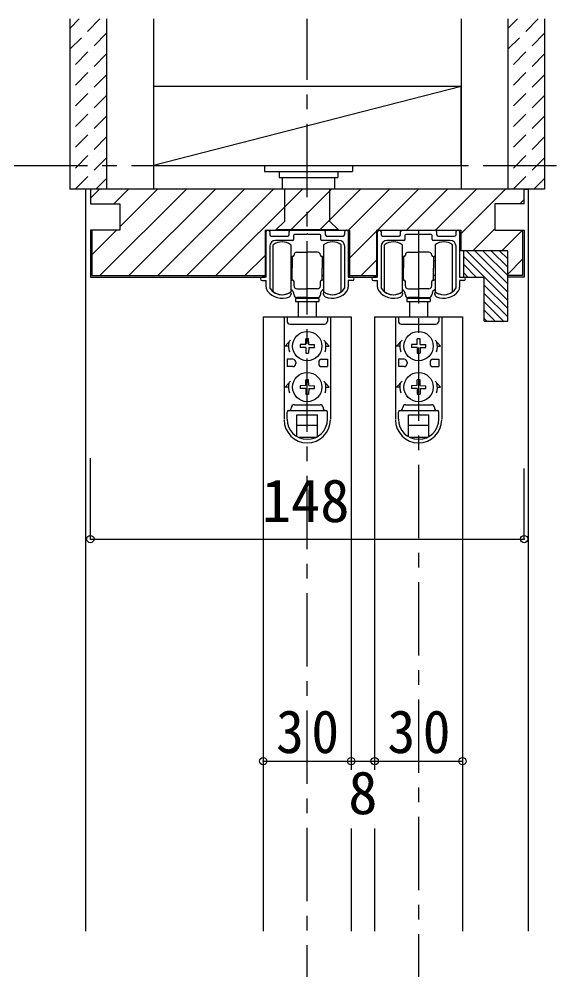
# Model space of a CAD drawing. Units: millimetres at full size, sheet at 1:5. Extents: x -973 to 977, y -718 to 696.
# Drawn here: x -792.5 to -611.6, y -326.4 to -2.5 of the extents above; entities that cross this region are included whole.
import ezdxf
from ezdxf.enums import TextEntityAlignment as Align

# ---------------------------------------------------------------- set-up
doc = ezdxf.new("R2010")
doc.units = ezdxf.units.MM
doc.header["$LTSCALE"] = 5
doc.header["$PDMODE"] = 32
doc.header["$PDSIZE"] = 2.5
doc.linetypes.add('CHAIN1', pattern=[8, 5, -1, 1, -1])
doc.linetypes.add('DASHED1', pattern=[1.8, 1.2, -0.6])
for name, color, linetype in [('0-1_通り芯', 4, 'CHAIN1'), ('0-2_柱', 7, 'Continuous'), ('0-3_仕上げ', 2, 'Continuous'), ('0-4_枠', 3, 'Continuous'), ('0-6_扉', 7, 'Continuous'), ('0-7_金物', 7, 'Continuous'), ('0-B_寸法', 7, 'Continuous'), ('0-C_ハッチ', 4, 'DASHED1')]:
    doc.layers.add(name, color=color, linetype=linetype)
doc.styles.add('ＭＳ ゴシック', font='')
doc.styles.get('ＭＳ ゴシック').set_extended_font_data('MS Gothic')

msp = doc.modelspace()

# ---------------------------------------------------------------- linework, layer by layer
at = {"layer": '0-1_通り芯'}
for p, q in [((-694.13, -583.281), (-694.13, -2.5)), ((-834.13, -52.5), (-408.13, -52.5)), ((-656.13, -74.5), (-656.13, -555.5))]:
    msp.add_line(p, q, dxfattribs=at)
at = {"layer": '0-2_柱'}
for p, q in [((-641.63, -25.5), (-746.63, -52.5)), ((-641.63, -52.5), (-641.63, -25.5)), ((-746.63, -52.5), (-641.63, -52.5))]:
    msp.add_line(p, q, dxfattribs=at)
msp.add_lwpolyline([(-641.63, -25.5), (-746.63, -25.5), (-746.63, -52.5)], dxfattribs=at)
at = {"layer": '0-3_仕上げ'}
for p, q in [((-775.13, -2.5), (-775.13, -60.5)), ((-762.63, -2.5), (-762.63, -60.5)), ((-746.63, -2.5), (-746.63, -60.5)), ((-641.63, -2.5), (-641.63, -60.5)), ((-625.63, -2.5), (-625.63, -60.5)), ((-613.13, -2.5), (-613.13, -60.5)), ((-762.63, -60.5), (-775.13, -60.5)), ((-746.63, -60.5), (-762.63, -60.5)), ((-625.63, -60.5), (-641.63, -60.5)), ((-613.13, -60.5), (-625.63, -60.5))]:
    msp.add_line(p, q, dxfattribs=at)
at = {"layer": '0-4_枠', "color": 4}
for p, q in [((-768.13, -60.5), (-769.63, -60.5)), ((-769.63, -313.5), (-769.63, -60.5)), ((-620.13, -60.5), (-618.63, -60.5)), ((-618.63, -313.5), (-618.63, -60.5))]:
    msp.add_line(p, q, dxfattribs=at)
at = {"layer": '0-4_枠'}
for p, q in [((-768.13, -60.5), (-768.13, -65.5)), ((-620.13, -60.5), (-768.13, -60.5)), ((-701.878, -60.5), (-701.878, -71.586)), ((-686.378, -71.586), (-686.378, -60.5)), ((-620.13, -65.5), (-620.13, -60.5)), ((-701.878, -71.586), (-704.728, -74.3)), ((-683.528, -74.3), (-686.378, -71.586)), ((-768.13, -74.5), (-768.13, -90.5)), ((-767.63, -74.5), (-767.63, -90)), ((-708.531, -74.5), (-708.531, -90.5)), ((-708.531, -74.5), (-679.731, -74.5)), ((-679.731, -74.5), (-679.731, -90.5)), ((-670.531, -74.5), (-670.531, -90.5)), ((-670.531, -74.5), (-641.731, -74.5)), ((-641.731, -74.5), (-641.731, -81.5)), ((-620.63, -74.5), (-620.63, -90)), ((-625.73, -81.5), (-641.731, -81.5)), ((-640.73, -90.5), (-640.73, -81.5)), ((-768.13, -90.5), (-708.531, -90.5)), ((-767.63, -90), (-708.531, -90)), ((-679.731, -90), (-670.531, -90)), ((-679.731, -90.5), (-670.531, -90.5)), ((-640.73, -90.5), (-633.73, -90.5)), ((-633.73, -105.5), (-633.73, -90.5)), ((-620.63, -90), (-625.73, -90)), ((-620.13, -90.5), (-625.73, -90.5))]:
    msp.add_line(p, q, dxfattribs=at)
for points in [[(-768.13, -65.5), (-758.13, -65.5), (-758.13, -74.5), (-768.13, -74.5)], [(-620.13, -65.5), (-630.13, -65.5), (-630.13, -74.5), (-620.13, -74.5), (-620.13, -90.5)], [(-704.728, -74.5), (-704.728, -74.3), (-683.528, -74.3), (-683.528, -74.5)], [(-633.73, -105.5), (-625.73, -105.5), (-625.73, -81.5)]]:
    msp.add_lwpolyline(points, dxfattribs=at)
at = {"layer": '0-6_扉', "color": 6}
for p, q in [((-709.13, -104), (-679.13, -104)), ((-709.13, -104), (-709.13, -313.5)), ((-679.13, -104), (-679.13, -258.5)), ((-671.13, -104), (-641.13, -104)), ((-671.13, -104), (-671.13, -258.5)), ((-641.13, -104), (-641.13, -313.5)), ((-679.13, -278.5), (-679.13, -313.5)), ((-671.13, -278.5), (-671.13, -313.5))]:
    msp.add_line(p, q, dxfattribs=at)
at = {"layer": '0-7_金物'}
for p, q in [((-703.672, -54.5), (-703.672, -56.5)), ((-683.672, -54.5), (-683.672, -56.5)), ((-678.672, -52.5), (-678.672, -54.5)), ((-703.672, -56.5), (-683.672, -56.5)), ((-702.672, -56.5), (-702.672, -60.5)), ((-684.672, -60.5), (-684.672, -56.5)), ((-708.13, -90.5), (-708.13, -75)), ((-707.63, -74.5), (-707.43, -74.5)), ((-706.93, -75), (-706.93, -76)), ((-706.43, -76.5), (-700.78, -76.5)), ((-700.28, -76), (-700.28, -75)), ((-699.78, -74.5), (-688.48, -74.5)), ((-698.78, -76.3), (-698.78, -77.7)), ((-689.48, -77.7), (-689.48, -76.3)), ((-687.98, -75), (-687.98, -76)), ((-687.48, -76.5), (-681.83, -76.5)), ((-681.33, -76), (-681.33, -75)), ((-680.83, -74.5), (-680.63, -74.5)), ((-670.13, -90.5), (-670.13, -75)), ((-669.63, -74.5), (-669.43, -74.5)), ((-668.93, -75), (-668.93, -76)), ((-668.43, -76.5), (-662.78, -76.5)), ((-662.28, -76), (-662.28, -75)), ((-661.78, -74.5), (-650.48, -74.5)), ((-660.78, -76.3), (-660.78, -77.7)), ((-651.48, -77.7), (-651.48, -76.3)), ((-649.98, -75), (-649.98, -76)), ((-649.48, -76.5), (-643.83, -76.5)), ((-643.33, -76), (-643.33, -75)), ((-642.83, -74.5), (-642.63, -74.5)), ((-706.93, -80), (-706.93, -94.123)), ((-705.73, -95.5), (-705.73, -79.5)), ((-699.08, -78), (-704.93, -78)), ((-699.73, -79.5), (-699.73, -87.5)), ((-683.33, -78), (-689.18, -78)), ((-688.53, -79.5), (-688.53, -87.5)), ((-682.53, -95.5), (-682.53, -79.5)), ((-681.33, -94.123), (-681.33, -80)), ((-668.93, -80), (-668.93, -94.123)), ((-667.73, -95.5), (-667.73, -79.5)), ((-661.08, -78), (-666.93, -78)), ((-661.73, -79.5), (-661.73, -87.5)), ((-645.33, -78), (-651.18, -78)), ((-650.53, -79.5), (-650.53, -87.5)), ((-644.53, -95.5), (-644.53, -79.5)), ((-643.33, -94.123), (-643.33, -80)), ((-699.73, -83.5), (-699.43, -83.5)), ((-699.23, -83.7), (-699.43, -83.5)), ((-699.23, -83.5), (-699.23, -87.5)), ((-699.13, -83.5), (-699.23, -83.5)), ((-697.63, -82), (-694.13, -82)), ((-690.63, -82), (-694.13, -82)), ((-689.13, -83.5), (-689.03, -83.5)), ((-689.03, -83.5), (-689.03, -87.5)), ((-689.03, -83.7), (-688.83, -83.5)), ((-688.53, -83.5), (-688.83, -83.5)), ((-661.73, -83.5), (-661.43, -83.5)), ((-661.23, -83.7), (-661.43, -83.5)), ((-661.23, -83.5), (-661.23, -87.5)), ((-661.13, -83.5), (-661.23, -83.5)), ((-659.63, -82), (-656.13, -82)), ((-652.63, -82), (-656.13, -82)), ((-651.13, -83.5), (-651.03, -83.5)), ((-651.03, -83.5), (-651.03, -87.5)), ((-651.03, -83.7), (-650.83, -83.5)), ((-650.53, -83.5), (-650.83, -83.5)), ((-699.73, -85), (-699.23, -85)), ((-699.43, -85), (-699.23, -84.8)), ((-688.83, -85), (-689.03, -84.8)), ((-688.53, -85), (-689.03, -85)), ((-661.73, -85), (-661.23, -85)), ((-661.43, -85), (-661.23, -84.8)), ((-650.83, -85), (-651.03, -84.8)), ((-650.53, -85), (-651.03, -85)), ((-708.128, -90.5), (-709.528, -90.5)), ((-699.73, -87.5), (-699.73, -95.5)), ((-699.73, -90), (-699.23, -90)), ((-699.23, -90.2), (-699.43, -90)), ((-699.23, -91.5), (-699.23, -87.5)), ((-689.03, -91.5), (-689.03, -87.5)), ((-689.03, -90.2), (-688.83, -90)), ((-688.53, -90), (-689.03, -90)), ((-688.53, -87.5), (-688.53, -95.5)), ((-670.128, -90.5), (-671.528, -90.5)), ((-661.73, -87.5), (-661.73, -95.5)), ((-661.73, -90), (-661.23, -90)), ((-661.23, -90.2), (-661.43, -90)), ((-661.23, -91.5), (-661.23, -87.5)), ((-651.03, -91.5), (-651.03, -87.5)), ((-651.03, -90.2), (-650.83, -90)), ((-650.53, -90), (-651.03, -90)), ((-650.53, -87.5), (-650.53, -95.5)), ((-709.528, -91.7), (-708.128, -91.7)), ((-708.13, -93.966), (-708.13, -91.7)), ((-699.73, -91.5), (-699.43, -91.5)), ((-699.23, -91.3), (-699.43, -91.5)), ((-699.13, -91.5), (-699.23, -91.5)), ((-698.63, -93.5), (-698.63, -92)), ((-689.63, -93.5), (-689.63, -92)), ((-689.13, -91.5), (-689.03, -91.5)), ((-689.03, -91.3), (-688.83, -91.5)), ((-688.53, -91.5), (-688.83, -91.5)), ((-671.528, -91.7), (-670.128, -91.7)), ((-670.13, -93.966), (-670.13, -91.7)), ((-661.73, -91.5), (-661.43, -91.5)), ((-661.23, -91.3), (-661.43, -91.5)), ((-661.13, -91.5), (-661.23, -91.5)), ((-660.63, -93.5), (-660.63, -92)), ((-651.63, -93.5), (-651.63, -92)), ((-651.13, -91.5), (-651.03, -91.5)), ((-651.03, -91.3), (-650.83, -91.5)), ((-650.53, -91.5), (-650.83, -91.5)), ((-699.63, -96), (-699.63, -96.257)), ((-697.63, -94.5), (-694.13, -94.5)), ((-690.63, -94.5), (-694.13, -94.5)), ((-688.63, -96.257), (-688.63, -96)), ((-661.63, -96), (-661.63, -96.257)), ((-659.63, -94.5), (-656.13, -94.5)), ((-652.63, -94.5), (-656.13, -94.5)), ((-650.63, -96.257), (-650.63, -96)), ((-698.13, -97.8), (-698.13, -98.8)), ((-690.13, -97.8), (-698.13, -97.8)), ((-698.13, -98.8), (-690.13, -98.8)), ((-694.13, -97.5), (-697.63, -97.5)), ((-697.13, -97.5), (-697.13, -97.8)), ((-697.13, -104), (-697.13, -98.8)), ((-694.13, -97.5), (-690.63, -97.5)), ((-691.13, -97.5), (-691.13, -97.8)), ((-691.13, -98.8), (-691.13, -104)), ((-690.13, -97.8), (-690.13, -98.8)), ((-660.13, -97.8), (-660.13, -98.8)), ((-652.13, -97.8), (-660.13, -97.8)), ((-660.13, -98.8), (-652.13, -98.8)), ((-656.13, -97.5), (-659.63, -97.5)), ((-659.13, -97.5), (-659.13, -97.8)), ((-659.13, -104), (-659.13, -98.8)), ((-656.13, -97.5), (-652.63, -97.5)), ((-653.13, -97.5), (-653.13, -97.8)), ((-653.13, -98.8), (-653.13, -104)), ((-652.13, -97.8), (-652.13, -98.8)), ((-702.029, -104), (-702.029, -138.9)), ((-701.987, -104), (-686.187, -104)), ((-701.029, -104), (-701.029, -105.5)), ((-700.029, -106.5), (-688.229, -106.5)), ((-687.229, -104), (-687.229, -105.5)), ((-686.229, -104), (-686.229, -138.9)), ((-664.029, -104), (-664.029, -138.9)), ((-663.987, -104), (-648.187, -104)), ((-663.029, -104), (-663.029, -105.5)), ((-662.029, -106.5), (-650.229, -106.5)), ((-649.229, -104), (-649.229, -105.5)), ((-648.229, -104), (-648.229, -138.9)), ((-699.786, -112), (-701.629, -114)), ((-694.649, -113.48), (-694.615, -111.55)), ((-693.643, -111.55), (-694.615, -111.55)), ((-693.61, -113.48), (-693.643, -111.55)), ((-688.472, -112), (-686.629, -114)), ((-661.786, -112), (-663.629, -114)), ((-656.649, -113.48), (-656.615, -111.55)), ((-655.643, -111.55), (-656.615, -111.55)), ((-655.61, -113.48), (-655.643, -111.55)), ((-650.472, -112), (-648.629, -114)), ((-700.529, -114), (-701.629, -114)), ((-694.649, -113.48), (-696.579, -113.514)), ((-696.579, -113.514), (-696.579, -114.486)), ((-694.649, -114.52), (-696.579, -114.486)), ((-694.649, -114.52), (-694.615, -116.45)), ((-694.615, -116.45), (-693.643, -116.45)), ((-693.61, -114.52), (-693.643, -116.45)), ((-693.61, -113.48), (-691.679, -113.514)), ((-693.61, -114.52), (-691.679, -114.486)), ((-691.679, -114.486), (-691.679, -113.514)), ((-687.729, -114), (-686.629, -114)), ((-662.529, -114), (-663.629, -114)), ((-656.649, -113.48), (-658.579, -113.514)), ((-658.579, -113.514), (-658.579, -114.486)), ((-656.649, -114.52), (-658.579, -114.486)), ((-656.649, -114.52), (-656.615, -116.45)), ((-656.615, -116.45), (-655.643, -116.45)), ((-655.61, -114.52), (-655.643, -116.45)), ((-655.61, -113.48), (-653.679, -113.514)), ((-655.61, -114.52), (-653.679, -114.486)), ((-653.679, -114.486), (-653.679, -113.514)), ((-649.729, -114), (-648.629, -114)), ((-701.029, -118.5), (-701.029, -121)), ((-699.029, -118.5), (-701.029, -118.5)), ((-698.029, -119.5), (-698.029, -120)), ((-690.229, -119.5), (-690.229, -120)), ((-689.229, -118.5), (-687.229, -118.5)), ((-687.229, -118.5), (-687.229, -121)), ((-663.029, -118.5), (-663.029, -121)), ((-661.029, -118.5), (-663.029, -118.5)), ((-660.029, -119.5), (-660.029, -120)), ((-652.229, -119.5), (-652.229, -120)), ((-651.229, -118.5), (-649.229, -118.5)), ((-649.229, -118.5), (-649.229, -121)), ((-699.029, -121), (-701.029, -121)), ((-689.229, -121), (-687.229, -121)), ((-661.029, -121), (-663.029, -121)), ((-651.229, -121), (-649.229, -121)), ((-699.786, -126), (-701.629, -128)), ((-694.649, -127.48), (-694.615, -125.55)), ((-693.643, -125.55), (-694.615, -125.55)), ((-693.61, -127.48), (-693.643, -125.55)), ((-688.472, -126), (-686.629, -128)), ((-661.786, -126), (-663.629, -128)), ((-656.649, -127.48), (-656.615, -125.55)), ((-655.643, -125.55), (-656.615, -125.55)), ((-655.61, -127.48), (-655.643, -125.55)), ((-650.472, -126), (-648.629, -128)), ((-700.529, -128), (-701.629, -128)), ((-694.649, -127.48), (-696.579, -127.514)), ((-696.579, -127.514), (-696.579, -128.486)), ((-694.649, -128.52), (-696.579, -128.486)), ((-694.649, -128.52), (-694.615, -130.45)), ((-693.61, -128.52), (-693.643, -130.45)), ((-693.61, -127.48), (-691.679, -127.514)), ((-693.61, -128.52), (-691.679, -128.486)), ((-691.679, -128.486), (-691.679, -127.514)), ((-687.729, -128), (-686.629, -128)), ((-662.529, -128), (-663.629, -128)), ((-656.649, -127.48), (-658.579, -127.514)), ((-658.579, -127.514), (-658.579, -128.486)), ((-656.649, -128.52), (-658.579, -128.486)), ((-656.649, -128.52), (-656.615, -130.45)), ((-655.61, -128.52), (-655.643, -130.45)), ((-655.61, -127.48), (-653.679, -127.514)), ((-655.61, -128.52), (-653.679, -128.486)), ((-653.679, -128.486), (-653.679, -127.514)), ((-649.729, -128), (-648.629, -128)), ((-694.615, -130.45), (-693.643, -130.45)), ((-656.615, -130.45), (-655.643, -130.45)), ((-700.529, -136), (-687.729, -136)), ((-698.529, -134), (-689.729, -134)), ((-662.529, -136), (-649.729, -136)), ((-660.529, -134), (-651.729, -134)), ((-701.029, -138.9), (-701.029, -136.5)), ((-697.629, -137.5), (-690.629, -137.5)), ((-697.629, -144.846), (-697.629, -137.5)), ((-690.629, -144.846), (-690.629, -137.5)), ((-687.229, -138.9), (-687.229, -136.5)), ((-663.029, -138.9), (-663.029, -136.5)), ((-659.629, -137.5), (-652.629, -137.5)), ((-659.629, -144.846), (-659.629, -137.5)), ((-652.629, -144.846), (-652.629, -137.5)), ((-649.229, -138.9), (-649.229, -136.5)), ((-697.629, -141), (-690.629, -141)), ((-659.629, -141), (-652.629, -141)), ((-697.157, -145.1), (-691.101, -145.1)), ((-659.157, -145.1), (-653.101, -145.1))]:
    msp.add_line(p, q, dxfattribs=at)
for points in [[(-708.672, -52.5), (-708.672, -54.5), (-678.672, -54.5)], [(-689.78, -76), (-693.83, -76), (-694.13, -75.7), (-694.43, -76), (-698.48, -76)], [(-680.13, -75), (-680.13, -90.5), (-678.73, -90.5)], [(-651.78, -76), (-655.83, -76), (-656.13, -75.7), (-656.43, -76), (-660.48, -76)], [(-642.13, -75), (-642.13, -90.5), (-640.73, -90.5)], [(-678.73, -91.7), (-680.13, -91.7), (-680.13, -93.966)], [(-640.73, -91.7), (-642.13, -91.7), (-642.13, -93.966)]]:
    msp.add_lwpolyline(points, dxfattribs=at)
for centre in [(-694.129, -114), (-656.129, -114), (-694.129, -128), (-656.129, -128)]:
    msp.add_circle(centre, 5, dxfattribs=at)
for centre, radius, start, end in [((-707.63, -75), 0.5, 90, 180), ((-707.43, -75), 0.5, 360, 90), ((-706.43, -76), 0.5, 180, 270), ((-700.78, -76), 0.5, 270, 0), ((-699.78, -75), 0.5, 90, 180), ((-699.08, -77.7), 0.3, 270, 360), ((-698.48, -76.3), 0.3, 90, 180), ((-689.78, -76.3), 0.3, 0, 90), ((-689.18, -77.7), 0.3, 180, 270), ((-688.48, -75), 0.5, 0, 90), ((-687.48, -76), 0.5, 180, 270), ((-681.83, -76), 0.5, 270, 360), ((-680.83, -75), 0.5, 90, 180), ((-680.63, -75), 0.5, 0, 90), ((-669.63, -75), 0.5, 90, 180), ((-669.43, -75), 0.5, 360, 90), ((-668.43, -76), 0.5, 180, 270), ((-662.78, -76), 0.5, 270, 0), ((-661.78, -75), 0.5, 90, 180), ((-661.08, -77.7), 0.3, 270, 360), ((-660.48, -76.3), 0.3, 90, 180), ((-651.78, -76.3), 0.3, 0, 90), ((-651.18, -77.7), 0.3, 180, 270), ((-650.48, -75), 0.5, 0, 90), ((-649.48, -76), 0.5, 180, 270), ((-643.83, -76), 0.5, 270, 360), ((-642.83, -75), 0.5, 90, 180), ((-642.63, -75), 0.5, 0, 90), ((-704.93, -80), 2, 90, 180), ((-702.73, -83.5), 5, 53.1301, 126.8699), ((-685.53, -83.5), 5, 53.1301, 126.8699), ((-683.33, -80), 2, 0, 90), ((-666.93, -80), 2, 90, 180), ((-664.73, -83.5), 5, 53.1301, 126.8699), ((-647.53, -83.5), 5, 53.1301, 126.8699), ((-645.33, -80), 2, 0, 90), ((-699.13, -83), 0.5, 270, 0), ((-697.63, -83), 1, 90, 180), ((-690.63, -83), 1, 0, 90), ((-689.13, -83), 0.5, 180, 270), ((-661.13, -83), 0.5, 270, 0), ((-659.63, -83), 1, 90, 180), ((-652.63, -83), 1, 0, 90), ((-651.13, -83), 0.5, 180, 270), ((-709.528, -91.1), 0.6, 90, 270), ((-678.73, -91.1), 0.6, 270, 90), ((-671.528, -91.1), 0.6, 90, 270), ((-640.73, -91.1), 0.6, 270, 90), ((-699.13, -92), 0.5, 0, 90), ((-697.63, -93.5), 1, 180, 270), ((-690.63, -93.5), 1, 270, 0), ((-689.13, -92), 0.5, 90, 180), ((-661.13, -92), 0.5, 0, 90), ((-659.63, -93.5), 1, 180, 270), ((-652.63, -93.5), 1, 270, 0), ((-651.13, -92), 0.5, 90, 180), ((-706.13, -93.966), 2, 180, 215.95057), ((-702.73, -91.5), 6.2, 215.95057, 293.81884), ((-706.63, -94.123), 0.3, 180, 213.92311), ((-702.73, -91.5), 5, 213.92311, 301.89079), ((-702.73, -91.5), 5, 233.1301, 306.8699), ((-700.63, -96.257), 1, 293.81884, 0), ((-699.93, -96), 0.3, 360, 121.89079), ((-700.63, -96.5), 2, 0, 63.25632), ((-697.63, -96.5), 1, 180, 270), ((-690.63, -96.5), 1, 270, 0), ((-687.63, -96.5), 2, 116.74368, 180), ((-688.33, -96), 0.3, 58.10921, 180), ((-687.63, -96.257), 1, 180, 246.18116), ((-685.53, -91.5), 5, 233.1301, 306.8699), ((-685.53, -91.5), 5, 238.10921, 326.07689), ((-685.53, -91.5), 6.2, 246.18116, 324.04943), ((-681.63, -94.123), 0.3, 326.07689, 360), ((-682.13, -93.966), 2, 324.04943, 360), ((-668.13, -93.966), 2, 180, 215.95057), ((-664.73, -91.5), 6.2, 215.95057, 293.81884), ((-668.63, -94.123), 0.3, 180, 213.92311), ((-664.73, -91.5), 5, 213.92311, 301.89079), ((-664.73, -91.5), 5, 233.1301, 306.8699), ((-662.63, -96.257), 1, 293.81884, 0), ((-661.93, -96), 0.3, 360, 121.89079), ((-662.63, -96.5), 2, 0, 63.25632), ((-659.63, -96.5), 1, 180, 270), ((-652.63, -96.5), 1, 270, 0), ((-649.63, -96.5), 2, 116.74368, 180), ((-650.33, -96), 0.3, 58.10921, 180), ((-649.63, -96.257), 1, 180, 246.18116), ((-647.53, -91.5), 5, 233.1301, 306.8699), ((-647.53, -91.5), 5, 238.10921, 326.07689), ((-647.53, -91.5), 6.2, 246.18116, 324.04943), ((-643.63, -94.123), 0.3, 326.07689, 360), ((-644.13, -93.966), 2, 324.04943, 360), ((-700.029, -105.5), 1, 180, 270), ((-688.229, -105.5), 1, 270, 0), ((-662.029, -105.5), 1, 180, 270), ((-650.229, -105.5), 1, 270, 0), ((-694.129, -114), 6.4, 167.82427, 198.20996), ((-694.129, -114), 6.4, 341.79004, 12.17573), ((-656.129, -114), 6.4, 167.82427, 198.20996), ((-656.129, -114), 6.4, 341.79004, 12.17573), ((-699.029, -119.5), 1, 0, 90), ((-689.229, -119.5), 1, 90, 180), ((-661.029, -119.5), 1, 0, 90), ((-651.229, -119.5), 1, 90, 180), ((-699.029, -120), 1, 270, 0), ((-689.229, -120), 1, 180, 270), ((-661.029, -120), 1, 270, 0), ((-651.229, -120), 1, 180, 270), ((-694.129, -128), 6.4, 167.82427, 198.20996), ((-694.129, -128), 6.4, 341.79004, 12.17573), ((-656.129, -128), 6.4, 167.82427, 198.20996), ((-656.129, -128), 6.4, 341.79004, 12.17573), ((-700.529, -136.5), 0.5, 90, 180), ((-700.529, -135), 1, 270, 0), ((-698.529, -135), 1, 90, 180), ((-689.729, -135), 1, 0, 90), ((-687.729, -135), 1, 180, 270), ((-687.729, -136.5), 0.5, 0, 90), ((-662.529, -136.5), 0.5, 90, 180), ((-662.529, -135), 1, 270, 0), ((-660.529, -135), 1, 90, 180), ((-651.729, -135), 1, 0, 90), ((-649.729, -135), 1, 180, 270), ((-649.729, -136.5), 0.5, 0, 90), ((-694.129, -139.1), 7.9, 180, 0), ((-694.129, -138.9), 6.9, 180, 0), ((-656.129, -139.1), 7.9, 180, 0), ((-656.129, -138.9), 6.9, 180, 0)]:
    msp.add_arc(centre, radius, start, end, dxfattribs=at)
at = {"layer": '0-B_寸法', "color": 4}
for p, q in [((-768.13, -179.804), (-768.13, -152.246)), ((-620.13, -179.804), (-620.13, -155.746)), ((-768.13, -179.804), (-620.13, -179.804)), ((-709.13, -255.5), (-679.13, -255.5)), ((-679.13, -255.5), (-671.13, -255.5)), ((-671.13, -255.5), (-641.13, -255.5))]:
    msp.add_line(p, q, dxfattribs=at)
at = {"layer": '0-B_寸法'}
for p in [(-768.13, -179.804), (-620.13, -179.804), (-709.13, -255.5), (-679.13, -255.5), (-671.13, -255.5), (-641.13, -255.5)]:
    msp.add_point(p, dxfattribs=at)
at = {"layer": '0-C_ハッチ'}
for p, q in [((-764.848, -2.5), (-775.13, -12.782)), ((-771.919, -2.5), (-775.13, -5.711)), ((-622.419, -2.5), (-625.63, -5.711)), ((-615.348, -2.5), (-625.63, -12.782)), ((-762.63, -7.353), (-775.13, -19.853)), ((-613.13, -7.353), (-625.63, -19.853)), ((-762.63, -14.424), (-775.13, -26.924)), ((-613.13, -14.424), (-625.63, -26.924)), ((-762.63, -21.495), (-775.13, -33.995)), ((-613.13, -21.495), (-625.63, -33.995)), ((-762.63, -28.566), (-775.13, -41.066)), ((-613.13, -28.566), (-625.63, -41.066)), ((-762.63, -35.637), (-775.13, -48.137)), ((-613.13, -35.637), (-625.63, -48.137)), ((-762.63, -42.708), (-775.13, -55.208)), ((-613.13, -42.708), (-625.63, -55.208)), ((-762.63, -49.78), (-773.351, -60.5)), ((-613.13, -49.78), (-623.851, -60.5)), ((-762.63, -56.851), (-766.279, -60.5)), ((-613.13, -56.851), (-616.779, -60.5))]:
    msp.add_line(p, q, dxfattribs=at)
at = {"layer": '0-C_ハッチ', "linetype": 'Continuous'}
for p, q in [((-768.13, -63.561), (-765.069, -60.5)), ((-764.871, -90), (-735.371, -60.5)), ((-760.17, -65.5), (-755.17, -60.5)), ((-758.13, -73.36), (-745.27, -60.5)), ((-754.971, -90), (-725.471, -60.5)), ((-745.072, -90), (-715.572, -60.5)), ((-735.172, -90), (-705.672, -60.5)), ((-725.273, -90), (-695.773, -60.5)), ((-699.873, -74.5), (-685.873, -60.5)), ((-689.974, -74.5), (-675.974, -60.5)), ((-680.074, -74.5), (-666.074, -60.5)), ((-670.175, -74.5), (-656.175, -60.5)), ((-660.275, -74.5), (-646.275, -60.5)), ((-650.376, -74.5), (-636.376, -60.5)), ((-641.731, -75.755), (-626.476, -60.5)), ((-621.577, -65.5), (-620.13, -64.053)), ((-637.577, -81.5), (-630.13, -74.053)), ((-767.63, -82.86), (-759.27, -74.5)), ((-679.731, -84.056), (-670.531, -74.856)), ((-627.677, -81.5), (-620.677, -74.5)), ((-715.373, -90), (-708.531, -83.158)), ((-640.73, -83.425), (-625.73, -98.425)), ((-639.827, -81.5), (-625.73, -95.596)), ((-636.998, -81.5), (-625.73, -92.768)), ((-634.17, -81.5), (-625.73, -89.94)), ((-631.341, -81.5), (-625.73, -87.111)), ((-628.513, -81.5), (-625.73, -84.283)), ((-675.776, -90), (-670.532, -84.756)), ((-640.73, -86.253), (-636.483, -90.5)), ((-625.73, -89.452), (-620.63, -84.352)), ((-640.73, -89.082), (-639.312, -90.5)), ((-633.73, -93.253), (-625.73, -101.253)), ((-633.73, -96.082), (-625.73, -104.082)), ((-633.73, -98.91), (-627.14, -105.5)), ((-633.73, -101.739), (-629.969, -105.5)), ((-633.73, -104.567), (-632.797, -105.5))]:
    msp.add_line(p, q, dxfattribs=at)

# ---------------------------------------------------------------- texts
at = {"layer": '0-B_寸法', "style": 'ＭＳ ゴシック'}
for s, p in [('148', (-709.63, -178.421)), ('8', (-680.13, -278))]:
    msp.add_text(s, height=14.66, dxfattribs=at).set_placement(p, align=Align.BOTTOM_LEFT)
at = {"layer": '0-B_寸法', "char_height": 14.66, "attachment_point": 7, "style": 'ＭＳ ゴシック'}
for insert in [(-704.755, -253), (-666.755, -253)]:
    msp.add_mtext('\\T1.27;\\W0.95;30', dxfattribs=dict(at, insert=insert))

doc.saveas('drawing.dxf')
